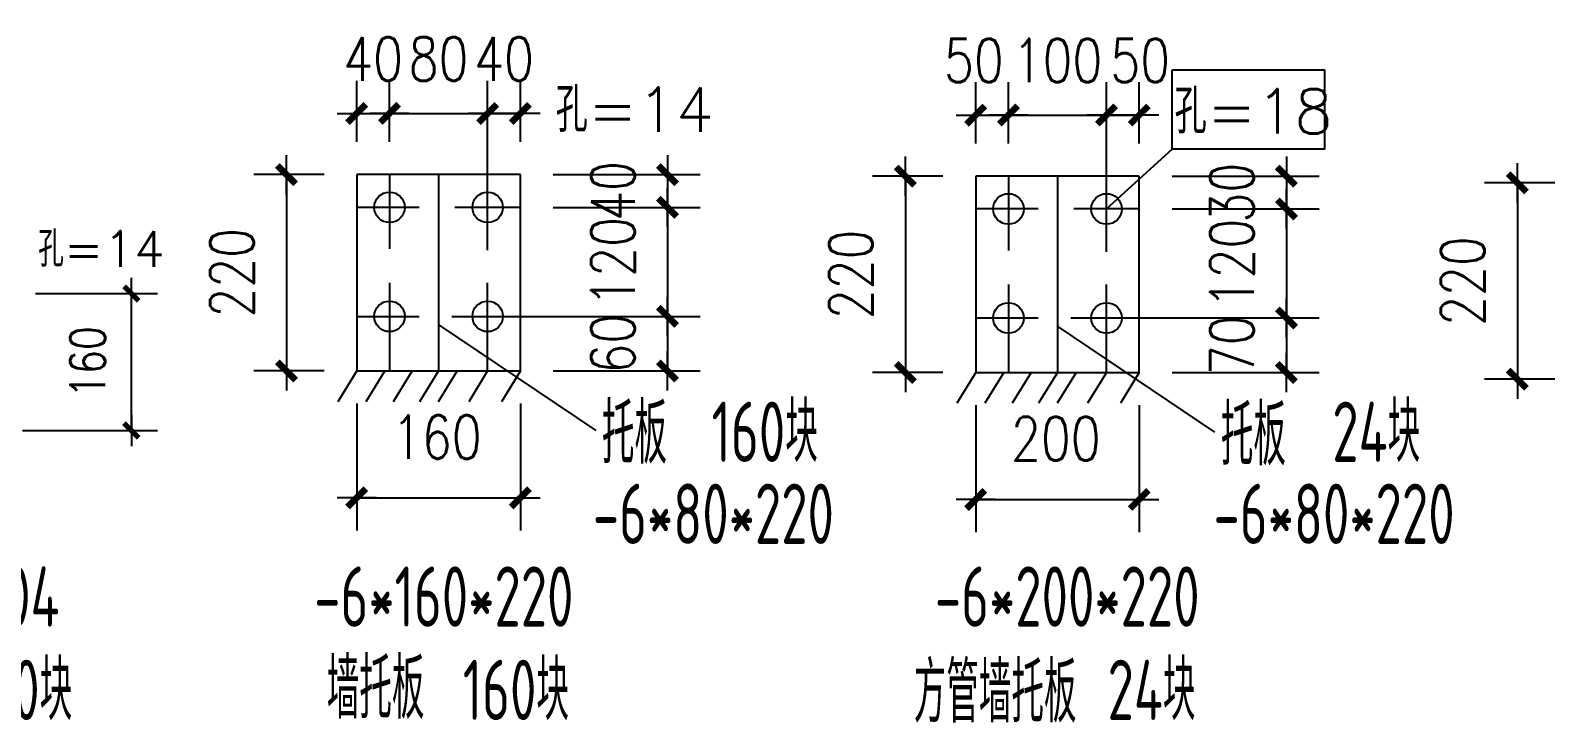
# Model space of a CAD drawing. Header units: millimetres. Extents: x 2451220 to 4527627, y -5186613 to -1639140.
# Drawn here: x 2460176 to 2464344, y -1693846 to -1691940 of the extents above; entities that cross this region are included whole.
import ezdxf

# ---------------------------------------------------------------- set-up
doc = ezdxf.new("R2010")
doc.units = ezdxf.units.MM
doc.header["$LTSCALE"] = 1000
doc.header["$PDMODE"] = 34
doc.linetypes.add('CENTER', pattern=[50.8, 31.75, -6.35, 6.35, -6.35])
doc.layers.add('轴线层', color=1, linetype='CENTER', lineweight=15)
doc.layers.add('钢架', color=7, linetype='Continuous', lineweight=25)
doc.styles.add('DIM_FONT', font='simplex.shx', dxfattribs={"width": 0.8, "bigfont": 'hztxt.shx'})
doc.styles.add('hz', font='gbenor.shx', dxfattribs={"width": 0.75, "height": 100, "bigfont": 'gbcbig.shx'})
doc.styles.get("Standard").update_dxf_attribs({"font": 'txt', "bigfont": 'gbcbig.shx'})
doc.dimstyles.new('WGH(3)', dxfattribs={"dimscale": 1.2, "dimtxt": 100, "dimasz": 0.3, "dimexe": 75, "dimexo": 75, "dimgap": 75, "dimtad": 1, "dimdec": 0, "dimlfac": 0.333333, "dimzin": 0, "dimdsep": 46, "dimtxsty": 'DIM_FONT', "dimblk1": '_DIMX', "dimblk2": '_DIMX', "dimsah": 1, "dimcen": 0.09, "dimclrd": 3, "dimclre": 3, "dimclrt": 7, "dimazin": 0, "dimtfac": 1, "dimtdec": 0, "dimtix": 1, "dimtmove": 2, "dimatfit": 3, "dimldrblk": '_DIMX', "dimfxl": 1, "dimtolj": 1, "dimtzin": 0, "dimarcsym": 0})

# ---------------------------------------------------------------- blocks, each defined once
blk = doc.blocks.new('_DIMX')
blk.add_line((-150, 0), (150, 0))
at = {"const_width": 50}
blk.add_lwpolyline([(-70, -70), (70, 70)], dxfattribs=at)
blk = doc.blocks.new('*D1287')
at = {"color": 3, "lineweight": -2}
for p, q in [((2460984, -1692337.6), (2460790.7, -1692337.6)), ((2460880.7, -1692338), (2460880.7, -1692877.3)), ((2460984, -1692877.6), (2460790.7, -1692877.6))]:
    blk.add_line(p, q, dxfattribs=at)
at = {"layer": 'Defpoints', "color": 0}
for p in [(2461074, -1692337.6), (2460880.7, -1692877.6), (2461074, -1692877.6)]:
    blk.add_point(p, dxfattribs=at)
at = {"color": 3, "lineweight": -2, "xscale": 0.36, "yscale": 0.36, "zscale": 0.36}
for p, rotation in [((2460880.7, -1692337.6), 90), ((2460880.7, -1692877.6), 270)]:
    blk.add_blockref('_DIMX', p, dxfattribs=dict(at, rotation=rotation))
at = {"color": 7, "insert": (2460730.7, -1692607.6), "char_height": 120, "attachment_point": 5, "rotation": 90, "style": 'DIM_FONT'}
blk.add_mtext('\\A1;220', dxfattribs=at)
blk = doc.blocks.new('*D1288')
at = {"color": 3, "lineweight": -2}
for p, q in [((2461614, -1692337.6), (2462018.5, -1692337.6)), ((2461928.5, -1692337.3), (2461928.5, -1692336.9)), ((2461928.5, -1692337.6), (2461928.5, -1692427.6)), ((2461614, -1692427.6), (2462018.5, -1692427.6)), ((2461928.5, -1692428), (2461928.5, -1692428.3))]:
    blk.add_line(p, q, dxfattribs=at)
at = {"layer": 'Defpoints', "color": 0}
for p in [(2461524, -1692337.6), (2461524, -1692427.6), (2461928.5, -1692427.6)]:
    blk.add_point(p, dxfattribs=at)
at = {"color": 3, "lineweight": -2, "xscale": 0.36, "yscale": 0.36, "zscale": 0.36}
for p, rotation in [((2461928.5, -1692337.6), 270), ((2461928.5, -1692427.6), 90)]:
    blk.add_blockref('_DIMX', p, dxfattribs=dict(at, rotation=rotation))
at = {"color": 7, "insert": (2461778.5, -1692382.6), "char_height": 120, "attachment_point": 5, "rotation": 90, "style": 'DIM_FONT'}
blk.add_mtext('\\A1;40', dxfattribs=at)
blk = doc.blocks.new('*D1289')
at = {"color": 3, "lineweight": -2}
for p, q in [((2461614, -1692427.6), (2462018.5, -1692427.6)), ((2461928.5, -1692427.3), (2461928.5, -1692426.9)), ((2461928.5, -1692427.6), (2461928.5, -1692727.6)), ((2461335.8, -1692727.6), (2462018.5, -1692727.6)), ((2461928.5, -1692728), (2461928.5, -1692728.3))]:
    blk.add_line(p, q, dxfattribs=at)
at = {"layer": 'Defpoints', "color": 0}
for p in [(2461524, -1692427.6), (2461245.8, -1692727.6), (2461928.5, -1692727.6)]:
    blk.add_point(p, dxfattribs=at)
at = {"color": 3, "lineweight": -2, "xscale": 0.36, "yscale": 0.36, "zscale": 0.36}
for p, rotation in [((2461928.5, -1692427.6), 270), ((2461928.5, -1692727.6), 90)]:
    blk.add_blockref('_DIMX', p, dxfattribs=dict(at, rotation=rotation))
at = {"color": 7, "insert": (2461778.5, -1692577.6), "char_height": 120, "attachment_point": 5, "rotation": 90, "style": 'DIM_FONT'}
blk.add_mtext('\\A1;120', dxfattribs=at)
blk = doc.blocks.new('*D1290')
at = {"color": 3, "lineweight": -2}
for p, q in [((2461335.8, -1692727.6), (2462018.5, -1692727.6)), ((2461928.5, -1692727.3), (2461928.5, -1692726.9)), ((2461928.5, -1692727.6), (2461928.5, -1692877.6)), ((2461614, -1692877.6), (2462018.5, -1692877.6)), ((2461928.5, -1692878), (2461928.5, -1692878.3))]:
    blk.add_line(p, q, dxfattribs=at)
at = {"layer": 'Defpoints', "color": 0}
for p in [(2461245.8, -1692727.6), (2461524, -1692877.6), (2461928.5, -1692877.6)]:
    blk.add_point(p, dxfattribs=at)
at = {"color": 3, "lineweight": -2, "xscale": 0.36, "yscale": 0.36, "zscale": 0.36}
for p, rotation in [((2461928.5, -1692727.6), 270), ((2461928.5, -1692877.6), 90)]:
    blk.add_blockref('_DIMX', p, dxfattribs=dict(at, rotation=rotation))
at = {"color": 7, "insert": (2461778.5, -1692802.6), "char_height": 120, "attachment_point": 5, "rotation": 90, "style": 'DIM_FONT'}
blk.add_mtext('\\A1;60', dxfattribs=at)
blk = doc.blocks.new('*D1291')
at = {"color": 3, "lineweight": -2}
for p, q in [((2461074, -1692247.6), (2461074, -1692079.2)), ((2461164, -1692247.6), (2461164, -1692079.2)), ((2461073.6, -1692169.2), (2461073.2, -1692169.2)), ((2461074, -1692169.2), (2461164, -1692169.2)), ((2461164.3, -1692169.2), (2461164.7, -1692169.2))]:
    blk.add_line(p, q, dxfattribs=at)
at = {"layer": 'Defpoints', "color": 0}
for p in [(2461164, -1692169.2), (2461074, -1692337.6), (2461164, -1692337.6)]:
    blk.add_point(p, dxfattribs=at)
at = {"color": 3, "lineweight": -2, "xscale": 0.36, "yscale": 0.36, "zscale": 0.36}
blk.add_blockref('_DIMX', (2461074, -1692169.2), dxfattribs=at)
at = {"color": 3, "lineweight": -2, "xscale": 0.36, "yscale": 0.36, "zscale": 0.36, "rotation": 180}
blk.add_blockref('_DIMX', (2461164, -1692169.2), dxfattribs=at)
at = {"color": 7, "insert": (2461119, -1692019.2), "char_height": 120, "attachment_point": 5, "style": 'DIM_FONT'}
blk.add_mtext('\\A1;40', dxfattribs=at)
blk = doc.blocks.new('*D1292')
at = {"color": 3, "lineweight": -2}
for p, q in [((2461164, -1692247.6), (2461164, -1692079.2)), ((2461434, -1692545.6), (2461434, -1692079.2)), ((2461163.6, -1692169.2), (2461163.2, -1692169.2)), ((2461164, -1692169.2), (2461434, -1692169.2)), ((2461434.3, -1692169.2), (2461434.7, -1692169.2))]:
    blk.add_line(p, q, dxfattribs=at)
at = {"layer": 'Defpoints', "color": 0}
for p in [(2461434, -1692169.2), (2461164, -1692337.6), (2461434, -1692635.6)]:
    blk.add_point(p, dxfattribs=at)
at = {"color": 3, "lineweight": -2, "xscale": 0.36, "yscale": 0.36, "zscale": 0.36}
blk.add_blockref('_DIMX', (2461164, -1692169.2), dxfattribs=at)
at = {"color": 3, "lineweight": -2, "xscale": 0.36, "yscale": 0.36, "zscale": 0.36, "rotation": 180}
blk.add_blockref('_DIMX', (2461434, -1692169.2), dxfattribs=at)
at = {"color": 7, "insert": (2461299, -1692019.2), "char_height": 120, "attachment_point": 5, "style": 'DIM_FONT'}
blk.add_mtext('\\A1;80', dxfattribs=at)
blk = doc.blocks.new('*D1293')
at = {"color": 3, "lineweight": -2}
for p, q in [((2461434, -1692545.6), (2461434, -1692079.2)), ((2461524, -1692247.6), (2461524, -1692079.2)), ((2461433.6, -1692169.2), (2461433.2, -1692169.2)), ((2461434, -1692169.2), (2461524, -1692169.2)), ((2461524.3, -1692169.2), (2461524.7, -1692169.2))]:
    blk.add_line(p, q, dxfattribs=at)
at = {"layer": 'Defpoints', "color": 0}
for p in [(2461524, -1692169.2), (2461524, -1692337.6), (2461434, -1692635.6)]:
    blk.add_point(p, dxfattribs=at)
at = {"color": 3, "lineweight": -2, "xscale": 0.36, "yscale": 0.36, "zscale": 0.36}
blk.add_blockref('_DIMX', (2461434, -1692169.2), dxfattribs=at)
at = {"color": 3, "lineweight": -2, "xscale": 0.36, "yscale": 0.36, "zscale": 0.36, "rotation": 180}
blk.add_blockref('_DIMX', (2461524, -1692169.2), dxfattribs=at)
at = {"color": 7, "insert": (2461479, -1692019.2), "char_height": 120, "attachment_point": 5, "style": 'DIM_FONT'}
blk.add_mtext('\\A1;40', dxfattribs=at)
blk = doc.blocks.new('*D130')
at = {"color": 3, "lineweight": -2}
for p, q in [((2461074, -1692967.6), (2461074, -1693316.7)), ((2461524, -1692967.6), (2461524, -1693316.7)), ((2461074.3, -1693226.7), (2461523.6, -1693226.7))]:
    blk.add_line(p, q, dxfattribs=at)
at = {"layer": 'Defpoints', "color": 0}
for p in [(2461074, -1692877.6), (2461524, -1692877.6), (2461524, -1693226.7)]:
    blk.add_point(p, dxfattribs=at)
at = {"color": 3, "lineweight": -2, "xscale": 0.36, "yscale": 0.36, "zscale": 0.36, "rotation": 180}
blk.add_blockref('_DIMX', (2461074, -1693226.7), dxfattribs=at)
at = {"color": 3, "lineweight": -2, "xscale": 0.36, "yscale": 0.36, "zscale": 0.36}
blk.add_blockref('_DIMX', (2461524, -1693226.7), dxfattribs=at)
at = {"color": 7, "insert": (2461294.3, -1693059.7), "char_height": 120, "attachment_point": 5, "style": 'DIM_FONT'}
blk.add_mtext('\\A1;160', dxfattribs=at)
blk = doc.blocks.new('*D1294')
at = {"color": 3, "lineweight": -2}
for p, q in [((2462686.1, -1692342), (2462492.8, -1692342)), ((2462582.8, -1692342.3), (2462582.8, -1692881.6)), ((2462686.1, -1692882), (2462492.8, -1692882))]:
    blk.add_line(p, q, dxfattribs=at)
at = {"layer": 'Defpoints', "color": 0}
for p in [(2462776.1, -1692342), (2462582.8, -1692882), (2462776.1, -1692882)]:
    blk.add_point(p, dxfattribs=at)
at = {"color": 3, "lineweight": -2, "xscale": 0.36, "yscale": 0.36, "zscale": 0.36}
for p, rotation in [((2462582.8, -1692342), 90), ((2462582.8, -1692882), 270)]:
    blk.add_blockref('_DIMX', p, dxfattribs=dict(at, rotation=rotation))
at = {"color": 7, "insert": (2462432.8, -1692612), "char_height": 120, "attachment_point": 5, "rotation": 90, "style": 'DIM_FONT'}
blk.add_mtext('\\A1;220', dxfattribs=at)
blk = doc.blocks.new('*D1295')
at = {"color": 3, "lineweight": -2}
for p, q in [((2463316.1, -1692342), (2463720.6, -1692342)), ((2463630.6, -1692341.6), (2463630.6, -1692341.3)), ((2463630.6, -1692342), (2463630.6, -1692432)), ((2463316.1, -1692432), (2463720.6, -1692432)), ((2463630.6, -1692432.3), (2463630.6, -1692432.7))]:
    blk.add_line(p, q, dxfattribs=at)
at = {"layer": 'Defpoints', "color": 0}
for p in [(2463226.1, -1692342), (2463226.1, -1692432), (2463630.6, -1692432)]:
    blk.add_point(p, dxfattribs=at)
at = {"color": 3, "lineweight": -2, "xscale": 0.36, "yscale": 0.36, "zscale": 0.36}
for p, rotation in [((2463630.6, -1692342), 270), ((2463630.6, -1692432), 90)]:
    blk.add_blockref('_DIMX', p, dxfattribs=dict(at, rotation=rotation))
at = {"color": 7, "insert": (2463480.6, -1692387), "char_height": 120, "attachment_point": 5, "rotation": 90, "style": 'DIM_FONT'}
blk.add_mtext('\\A1;30', dxfattribs=at)
blk = doc.blocks.new('*D1296')
at = {"color": 3, "lineweight": -2}
for p, q in [((2463316.1, -1692432), (2463720.6, -1692432)), ((2463630.6, -1692431.6), (2463630.6, -1692431.3)), ((2463630.6, -1692432), (2463630.6, -1692732)), ((2463037.9, -1692732), (2463720.6, -1692732)), ((2463630.6, -1692732.3), (2463630.6, -1692732.7))]:
    blk.add_line(p, q, dxfattribs=at)
at = {"layer": 'Defpoints', "color": 0}
for p in [(2463226.1, -1692432), (2462947.9, -1692732), (2463630.6, -1692732)]:
    blk.add_point(p, dxfattribs=at)
at = {"color": 3, "lineweight": -2, "xscale": 0.36, "yscale": 0.36, "zscale": 0.36}
for p, rotation in [((2463630.6, -1692432), 270), ((2463630.6, -1692732), 90)]:
    blk.add_blockref('_DIMX', p, dxfattribs=dict(at, rotation=rotation))
at = {"color": 7, "insert": (2463480.6, -1692582), "char_height": 120, "attachment_point": 5, "rotation": 90, "style": 'DIM_FONT'}
blk.add_mtext('\\A1;120', dxfattribs=at)
blk = doc.blocks.new('*D1297')
at = {"color": 3, "lineweight": -2}
for p, q in [((2463037.9, -1692732), (2463720.6, -1692732)), ((2463630.6, -1692731.6), (2463630.6, -1692731.3)), ((2463630.6, -1692732), (2463630.6, -1692882)), ((2463316.1, -1692882), (2463720.6, -1692882)), ((2463630.6, -1692882.3), (2463630.6, -1692882.7))]:
    blk.add_line(p, q, dxfattribs=at)
at = {"layer": 'Defpoints', "color": 0}
for p in [(2462947.9, -1692732), (2463226.1, -1692882), (2463630.6, -1692882)]:
    blk.add_point(p, dxfattribs=at)
at = {"color": 3, "lineweight": -2, "xscale": 0.36, "yscale": 0.36, "zscale": 0.36}
for p, rotation in [((2463630.6, -1692732), 270), ((2463630.6, -1692882), 90)]:
    blk.add_blockref('_DIMX', p, dxfattribs=dict(at, rotation=rotation))
at = {"color": 7, "insert": (2463480.6, -1692807), "char_height": 120, "attachment_point": 5, "rotation": 90, "style": 'DIM_FONT'}
blk.add_mtext('\\A1;70', dxfattribs=at)
blk = doc.blocks.new('*D1298')
at = {"color": 3, "lineweight": -2}
for p, q in [((2462776.1, -1692252), (2462776.1, -1692083.6)), ((2462866.1, -1692252), (2462866.1, -1692083.6)), ((2462775.7, -1692173.6), (2462775.4, -1692173.6)), ((2462776.1, -1692173.6), (2462866.1, -1692173.6)), ((2462866.4, -1692173.6), (2462866.8, -1692173.6))]:
    blk.add_line(p, q, dxfattribs=at)
at = {"layer": 'Defpoints', "color": 0}
for p in [(2462866.1, -1692173.6), (2462776.1, -1692342), (2462866.1, -1692342)]:
    blk.add_point(p, dxfattribs=at)
at = {"color": 3, "lineweight": -2, "xscale": 0.36, "yscale": 0.36, "zscale": 0.36}
blk.add_blockref('_DIMX', (2462776.1, -1692173.6), dxfattribs=at)
at = {"color": 3, "lineweight": -2, "xscale": 0.36, "yscale": 0.36, "zscale": 0.36, "rotation": 180}
blk.add_blockref('_DIMX', (2462866.1, -1692173.6), dxfattribs=at)
at = {"color": 7, "insert": (2462771.2, -1692023.6), "char_height": 120, "attachment_point": 5, "style": 'DIM_FONT'}
blk.add_mtext('\\A1;50', dxfattribs=at)
blk = doc.blocks.new('*D1299')
at = {"color": 3, "lineweight": -2}
for p, q in [((2462866.1, -1692252), (2462866.1, -1692083.6)), ((2463136.1, -1692550), (2463136.1, -1692083.6)), ((2462865.7, -1692173.6), (2462865.4, -1692173.6)), ((2462866.1, -1692173.6), (2463136.1, -1692173.6)), ((2463136.4, -1692173.6), (2463136.8, -1692173.6))]:
    blk.add_line(p, q, dxfattribs=at)
at = {"layer": 'Defpoints', "color": 0}
for p in [(2463136.1, -1692173.6), (2462866.1, -1692342), (2463136.1, -1692640)]:
    blk.add_point(p, dxfattribs=at)
at = {"color": 3, "lineweight": -2, "xscale": 0.36, "yscale": 0.36, "zscale": 0.36}
blk.add_blockref('_DIMX', (2462866.1, -1692173.6), dxfattribs=at)
at = {"color": 3, "lineweight": -2, "xscale": 0.36, "yscale": 0.36, "zscale": 0.36, "rotation": 180}
blk.add_blockref('_DIMX', (2463136.1, -1692173.6), dxfattribs=at)
at = {"color": 7, "insert": (2463001.1, -1692023.6), "char_height": 120, "attachment_point": 5, "style": 'DIM_FONT'}
blk.add_mtext('\\A1;100', dxfattribs=at)
blk = doc.blocks.new('*D1300')
at = {"color": 3, "lineweight": -2}
for p, q in [((2463136.1, -1692550), (2463136.1, -1692083.6)), ((2463226.1, -1692252), (2463226.1, -1692083.6)), ((2463135.7, -1692173.6), (2463135.4, -1692173.6)), ((2463136.1, -1692173.6), (2463226.1, -1692173.6)), ((2463226.4, -1692173.6), (2463226.8, -1692173.6))]:
    blk.add_line(p, q, dxfattribs=at)
at = {"layer": 'Defpoints', "color": 0}
for p in [(2463226.1, -1692173.6), (2463226.1, -1692342), (2463136.1, -1692640)]:
    blk.add_point(p, dxfattribs=at)
at = {"color": 3, "lineweight": -2, "xscale": 0.36, "yscale": 0.36, "zscale": 0.36}
blk.add_blockref('_DIMX', (2463136.1, -1692173.6), dxfattribs=at)
at = {"color": 3, "lineweight": -2, "xscale": 0.36, "yscale": 0.36, "zscale": 0.36, "rotation": 180}
blk.add_blockref('_DIMX', (2463226.1, -1692173.6), dxfattribs=at)
at = {"color": 7, "insert": (2463228.6, -1692023.6), "char_height": 120, "attachment_point": 5, "style": 'DIM_FONT'}
blk.add_mtext('\\A1;50', dxfattribs=at)
blk = doc.blocks.new('*D131')
at = {"color": 3, "lineweight": -2}
for p, q in [((2462776.1, -1692972), (2462776.1, -1693321.1)), ((2463226.1, -1692972), (2463226.1, -1693321.1)), ((2462776.4, -1693231.1), (2463225.7, -1693231.1))]:
    blk.add_line(p, q, dxfattribs=at)
at = {"layer": 'Defpoints', "color": 0}
for p in [(2462776.1, -1692882), (2463226.1, -1692882), (2463226.1, -1693231.1)]:
    blk.add_point(p, dxfattribs=at)
at = {"color": 3, "lineweight": -2, "xscale": 0.36, "yscale": 0.36, "zscale": 0.36, "rotation": 180}
blk.add_blockref('_DIMX', (2462776.1, -1693231.1), dxfattribs=at)
at = {"color": 3, "lineweight": -2, "xscale": 0.36, "yscale": 0.36, "zscale": 0.36}
blk.add_blockref('_DIMX', (2463226.1, -1693231.1), dxfattribs=at)
at = {"color": 7, "insert": (2462996.5, -1693064.1), "char_height": 120, "attachment_point": 5, "style": 'DIM_FONT'}
blk.add_mtext('\\A1;200', dxfattribs=at)
blk = doc.blocks.new('*D132')
at = {"color": 3, "lineweight": -2}
for p, q in [((2464368.9, -1692360.4), (2464175.7, -1692360.4)), ((2464265.7, -1692360.8), (2464265.7, -1692900.1)), ((2464368.9, -1692900.4), (2464175.7, -1692900.4))]:
    blk.add_line(p, q, dxfattribs=at)
at = {"layer": 'Defpoints', "color": 0}
for p in [(2464458.9, -1692360.4), (2464265.7, -1692900.4), (2464458.9, -1692900.4)]:
    blk.add_point(p, dxfattribs=at)
at = {"color": 3, "lineweight": -2, "xscale": 0.36, "yscale": 0.36, "zscale": 0.36}
for p, rotation in [((2464265.7, -1692360.4), 90), ((2464265.7, -1692900.4), 270)]:
    blk.add_blockref('_DIMX', p, dxfattribs=dict(at, rotation=rotation))
at = {"color": 7, "insert": (2464115.7, -1692630.4), "char_height": 120, "attachment_point": 5, "rotation": 90, "style": 'DIM_FONT'}
blk.add_mtext('\\A1;220', dxfattribs=at)

msp = doc.modelspace()

# ---------------------------------------------------------------- linework, layer by layer
for p, q in [((2463136.1, -1692432), (2463316.6, -1692267.1)), ((2461074, -1692337.6), (2461074, -1692877.6)), ((2461524, -1692337.6), (2461074, -1692337.6)), ((2461164, -1692337.6), (2461164, -1692541.9)), ((2461299, -1692337.6), (2461299, -1692877.6)), ((2461434, -1692541.9), (2461434, -1692337.6)), ((2461524, -1692877.6), (2461524, -1692337.6)), ((2462776.1, -1692342), (2462776.1, -1692882)), ((2463226.1, -1692342), (2462776.1, -1692342)), ((2462866.1, -1692342), (2462866.1, -1692546.3)), ((2463001.1, -1692342), (2463001.1, -1692882)), ((2463136.1, -1692546.3), (2463136.1, -1692342)), ((2463226.1, -1692882), (2463226.1, -1692342)), ((2461245.8, -1692427.6), (2461074, -1692427.6)), ((2461524, -1692427.6), (2461343.8, -1692427.6)), ((2462947.9, -1692432), (2462776.1, -1692432)), ((2463226.1, -1692432), (2463045.9, -1692432)), ((2461164, -1692635.6), (2461164, -1692877.6)), ((2461434, -1692877.6), (2461434, -1692635.6)), ((2462866.1, -1692640), (2462866.1, -1692882)), ((2463136.1, -1692882), (2463136.1, -1692640)), ((2461074, -1692727.6), (2461245.8, -1692727.6)), ((2461732, -1693041.5), (2461299, -1692749.8)), ((2461343.8, -1692727.6), (2461524, -1692727.6)), ((2462776.1, -1692732), (2462947.9, -1692732)), ((2463434.2, -1693045.9), (2463001.1, -1692754.2)), ((2463045.9, -1692732), (2463226.1, -1692732)), ((2461074, -1692877.6), (2461021.9, -1692962.4)), ((2461074, -1692877.6), (2461524, -1692877.6)), ((2461151.2, -1692877.6), (2461099.2, -1692962.4)), ((2461226.6, -1692877.6), (2461174.5, -1692962.4)), ((2461299, -1692877.6), (2461246.9, -1692962.4)), ((2461349.9, -1692877.6), (2461297.9, -1692962.4)), ((2461434, -1692877.6), (2461381.9, -1692962.4)), ((2461524, -1692877.6), (2461471.9, -1692962.4)), ((2462776.1, -1692882), (2462724, -1692966.8)), ((2462776.1, -1692882), (2463226.1, -1692882)), ((2462853.3, -1692882), (2462801.3, -1692966.8)), ((2462928.7, -1692882), (2462876.7, -1692966.8)), ((2463001.1, -1692882), (2462949, -1692966.8)), ((2463052.1, -1692882), (2463000, -1692966.8)), ((2463136.1, -1692882), (2463084, -1692966.8)), ((2463226.1, -1692882), (2463174, -1692966.8))]:
    msp.add_line(p, q)
at = {"color": 3, "lineweight": -3}
for p, q in [((2460190.7, -1692664.9), (2460526.3, -1692664.9)), ((2460454.3, -1693041.4), (2460454.3, -1692665.1)), ((2460154.7, -1693041.7), (2460526.3, -1693041.7))]:
    msp.add_line(p, q, dxfattribs=at)
msp.add_lwpolyline([(2463316.6, -1692049), (2463735.2, -1692049), (2463735.2, -1692267.1), (2463316.6, -1692267.1)], close=True)
for centre in [(2461164, -1692427.6), (2461434, -1692427.6), (2462866.1, -1692432), (2463136.1, -1692432), (2461164, -1692727.6), (2461434, -1692727.6), (2462866.1, -1692732), (2463136.1, -1692732)]:
    msp.add_circle(centre, 42)

# ---------------------------------------------------------------- block references
at = {"color": 3, "lineweight": -3, "xscale": 0.2879999997094274, "yscale": 0.2879999997094274, "zscale": 0.288}
for p, rotation in [((2460454.3, -1692664.9), 90), ((2460454.3, -1693041.7), 270)]:
    msp.add_blockref('_DIMX', p, dxfattribs=dict(at, rotation=rotation))

# ---------------------------------------------------------------- texts
at = {"color": 7, "lineweight": -3, "insert": (2460334.3, -1692853.3), "char_height": 96, "attachment_point": 5, "rotation": 90, "style": 'DIM_FONT'}
msp.add_mtext('\\A1;160', dxfattribs=at)
at = {"layer": '轴线层', "color": 4}
msp.add_text('孔=14', height=98, dxfattribs=at).set_placement((2460198, -1692590.9))
at = {"layer": '轴线层', "color": 4, "linetype": 'ByBlock', "char_height": 122.5, "attachment_point": 1}
for s, insert in [('孔=14', (2461621.2, -1692097.6)), ('孔=18', (2463323.3, -1692102))]:
    msp.add_mtext_dynamic_manual_height_columns(s, width=1506.743, gutter_width=12.5, heights=[336], dxfattribs=dict(at, insert=insert))
at = {"layer": '钢架', "char_height": 165.89, "attachment_point": 1, "style": 'hz'}
for s, insert, own_width in [('托板', (2461748.2, -1692966.9), 688.503), ('托板', (2463450.3, -1692971.3), 688.503), ('墙托板', (2460991.5, -1693668.6), 679.848), ('方管墙托板', (2462605.6, -1693679.2), 679.848)]:
    msp.add_mtext_dynamic_manual_height_columns(s, width=1506.743, gutter_width=12.5, heights=[336], dxfattribs=dict(at, insert=insert)).dxf.set("width", own_width)
for s, insert, width in [('160块', (2462049.9, -1692962.2), 688.503), ('24块', (2463756.8, -1692962.2), 688.503), ('-6*80*220', (2461723.3, -1693187.8), 813.541), ('-6*80*220', (2463430.2, -1693187.8), 813.541), ('-6*160*204', (2459536.4, -1693415.5), 813.541), ('-6*160*220', (2460957.1, -1693415.5), 813.541), ('-6*200*220', (2462664, -1693415.5), 813.541), ('60块', (2460052.5, -1693672.3), 688.503), ('160块', (2461365.6, -1693672.3), 688.503), ('24块', (2463138.8, -1693672.3), 688.503)]:
    msp.add_mtext(s, dxfattribs=dict(at, insert=insert, width=width))

# ---------------------------------------------------------------- dimensions: what is measured, and where the dimension line sits
for base, p1, p2, text, picture, middle in [((2461164, -1692169.2), (2461074, -1692337.6), (2461164, -1692337.6), '40', '*D1291', (2461119, -1692019.2)), ((2461434, -1692169.2), (2461164, -1692337.6), (2461434, -1692635.6), '80', '*D1292', (2461299, -1692019.2)), ((2461524, -1692169.2), (2461434, -1692635.6), (2461524, -1692337.6), '40', '*D1293', (2461479, -1692019.2)), ((2463136.1, -1692173.6), (2462866.1, -1692342), (2463136.1, -1692640), '100', '*D1299', (2463001.1, -1692023.6))]:
    dim = msp.add_linear_dim(base=base, p1=p1, p2=p2, text=text, dimstyle='WGH(3)')
    dim.commit()
    dim.dimension.update_dxf_attribs({"geometry": picture, "text_midpoint": middle})
for base, p1, p2, text, picture, middle in [((2462866.1, -1692173.6), (2462776.1, -1692342), (2462866.1, -1692342), '50', '*D1298', (2462771.2, -1692023.6)), ((2463226.1, -1692173.6), (2463136.1, -1692640), (2463226.1, -1692342), '50', '*D1300', (2463228.6, -1692023.6)), ((2461524, -1693226.7), (2461074, -1692877.6), (2461524, -1692877.6), '160', '*D130', (2461294.3, -1693059.7)), ((2463226.1, -1693231.1), (2462776.1, -1692882), (2463226.1, -1692882), '200', '*D131', (2462996.5, -1693064.1))]:
    dim = msp.add_linear_dim(base=base, p1=p1, p2=p2, text=text, dimstyle='WGH(3)')
    dim.commit()
    dim.dimension.update_dxf_attribs({"geometry": picture, "text_midpoint": middle, "dimtype": 160})
for base, p1, p2, text, picture, middle in [((2460880.7, -1692877.6), (2461074, -1692337.6), (2461074, -1692877.6), '220', '*D1287', (2460730.7, -1692607.6)), ((2461928.5, -1692427.6), (2461524, -1692337.6), (2461524, -1692427.6), '40', '*D1288', (2461778.5, -1692382.6)), ((2462582.8, -1692882), (2462776.1, -1692342), (2462776.1, -1692882), '220', '*D1294', (2462432.8, -1692612)), ((2463630.6, -1692432), (2463226.1, -1692342), (2463226.1, -1692432), '30', '*D1295', (2463480.6, -1692387)), ((2464265.7, -1692900.4), (2464458.9, -1692360.4), (2464458.9, -1692900.4), '220', '*D132', (2464115.7, -1692630.4)), ((2461928.5, -1692727.6), (2461524, -1692427.6), (2461245.8, -1692727.6), '120', '*D1289', (2461778.5, -1692577.6)), ((2463630.6, -1692732), (2463226.1, -1692432), (2462947.9, -1692732), '120', '*D1296', (2463480.6, -1692582)), ((2461928.5, -1692877.6), (2461245.8, -1692727.6), (2461524, -1692877.6), '60', '*D1290', (2461778.5, -1692802.6)), ((2463630.6, -1692882), (2462947.9, -1692732), (2463226.1, -1692882), '70', '*D1297', (2463480.6, -1692807))]:
    dim = msp.add_linear_dim(base=base, p1=p1, p2=p2, angle=90, text=text, dimstyle='WGH(3)')
    dim.commit()
    dim.dimension.update_dxf_attribs({"geometry": picture, "text_midpoint": middle})

doc.saveas('drawing.dxf')
